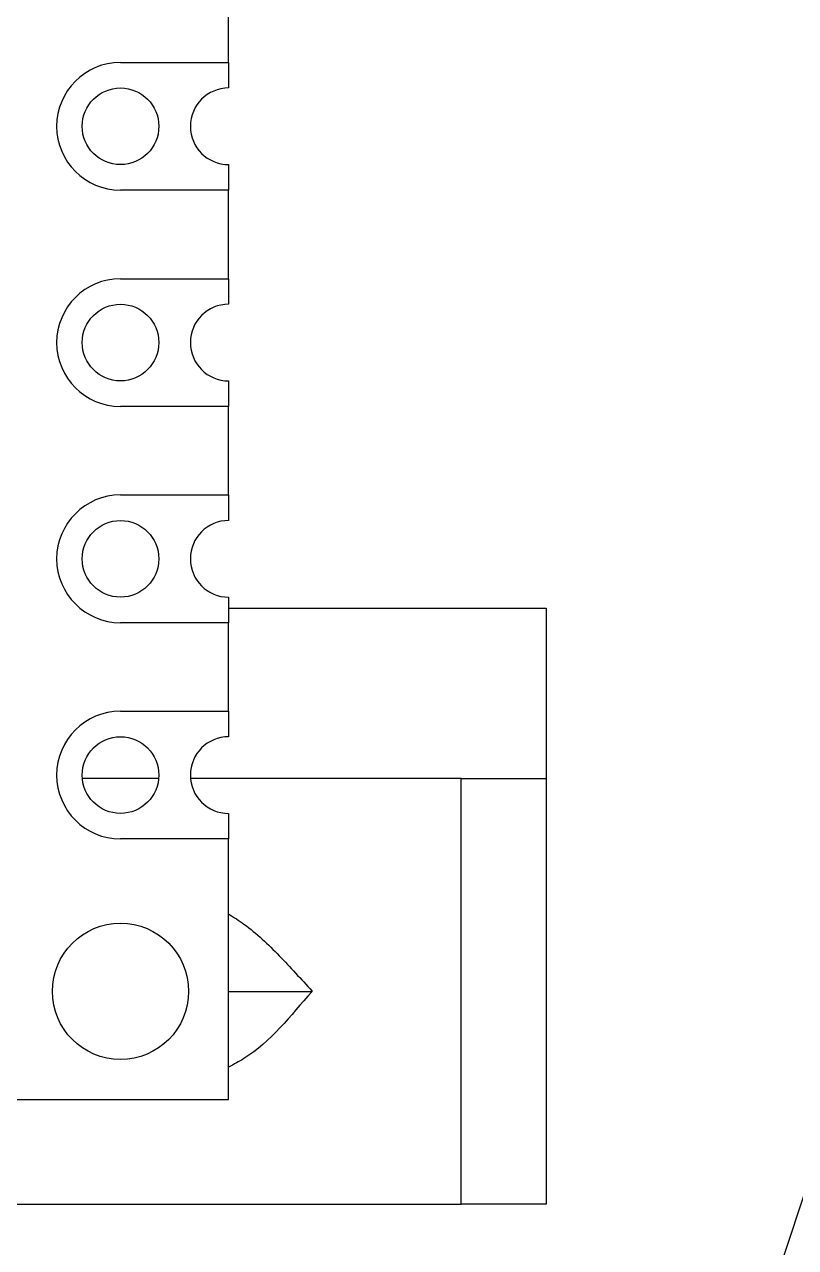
# Model space of a CAD drawing. Header units: millimetres. Extents: x 76 to 188, y 101 to 163.
# Drawn here: x 128.97 to 133.49, y 108.74 to 115.93 of the extents above; entities that cross this region are included whole.
import ezdxf

# ---------------------------------------------------------------- set-up
doc = ezdxf.new("R2010")
doc.units = ezdxf.units.MM
doc.dimstyles.new('SLDDIMSTYLE0', dxfattribs={"dimtxt": 0.18, "dimasz": 3.302, "dimexe": 0, "dimexo": 0.0625, "dimgap": 0, "dimtad": 0, "dimtih": 1, "dimtoh": 1, "dimdec": 0, "dimrnd": 1e-09, "dimzin": 0, "dimdsep": 46, "dimtxsty": 'Standard', "dimsah": 1, "dimcen": 0.09, "dimadec": 0, "dimazin": 0, "dimtfac": 3.302, "dimtdec": 0, "dimtofl": 0, "dimtmove": 0, "dimatfit": 3, "dimfxl": 1, "dimfrac": 2, "dimtolj": 1, "dimtzin": 0, "dimarcsym": 0})

msp = doc.modelspace()

# ---------------------------------------------------------------- linework, layer by layer
at = {"color": 7, "linetype": 'Continuous', "lineweight": 25}
for p, q in [((130.1643, 115.7044), (130.1643, 116.2244)), ((129.5293, 115.7044), (130.1643, 115.7044)), ((130.1643, 115.7044), (130.1643, 115.5544)), ((130.1643, 115.1044), (130.1643, 114.9544)), ((130.1643, 114.9544), (129.5293, 114.9544)), ((130.1643, 114.4344), (130.1643, 114.9544)), ((129.5293, 114.4344), (130.1643, 114.4344)), ((130.1643, 114.4344), (130.1643, 114.2844)), ((130.1643, 113.8344), (130.1643, 113.6844)), ((130.1643, 113.6844), (129.5293, 113.6844)), ((130.1643, 113.1644), (130.1643, 113.6844)), ((129.5293, 113.1644), (130.1643, 113.1644)), ((130.1643, 113.1644), (130.1643, 113.0144)), ((130.1643, 112.5644), (130.1643, 112.4144)), ((132.0293, 112.4994), (132.0293, 111.4994)), ((130.1643, 112.4144), (129.5293, 112.4144)), ((130.1643, 111.8944), (130.1643, 112.4144)), ((129.5293, 111.8944), (130.1643, 111.8944)), ((130.1643, 111.8944), (130.1643, 111.7444)), ((129.7534, 111.4994), (129.3052, 111.4994)), ((131.5293, 111.4994), (129.9402, 111.4994)), ((131.5293, 108.9994), (131.5293, 111.4994)), ((131.5293, 111.4994), (132.0293, 111.4994)), ((132.0293, 111.4994), (132.0293, 108.9994)), ((130.1643, 111.2944), (130.1643, 111.1444)), ((130.1643, 111.1444), (129.5293, 111.1444)), ((130.1643, 109.6144), (130.1643, 111.1444)), ((127.5943, 109.6144), (130.1643, 109.6144)), ((127.6868, 108.9994), (131.5293, 108.9994)), ((132.0293, 108.9994), (131.5293, 108.9994))]:
    msp.add_line(p, q, dxfattribs=at)
at = {"color": 1, "linetype": 'Continuous', "lineweight": 25}
for p, q in [((130.1643, 112.4994), (132.0293, 112.4994)), ((130.1643, 110.2494), (130.6543, 110.2494))]:
    msp.add_line(p, q, dxfattribs=at)
at = {"color": 7, "linetype": 'Continuous', "lineweight": 25}
for centre, radius in [((129.5293, 115.3294), 0.225), ((129.5293, 114.0594), 0.225), ((129.5293, 112.7894), 0.225), ((129.5293, 111.5194), 0.225), ((129.5293, 110.2494), 0.4)]:
    msp.add_circle(centre, radius, dxfattribs=at)
for centre, radius in [((129.5293, 115.3294), 0.375), ((130.1643, 115.3294), 0.225), ((129.5293, 114.0594), 0.375), ((130.1643, 114.0594), 0.225), ((129.5293, 112.7894), 0.375), ((130.1643, 112.7894), 0.225), ((129.5293, 111.5194), 0.375), ((130.1643, 111.5194), 0.225)]:
    msp.add_arc(centre, radius, 90, 270, dxfattribs=at)
for points, knots in [([(130.1643, 110.7037), (130.1947, 110.6843), (130.3033, 110.6152), (130.4644, 110.4595), (130.5903, 110.321), (130.6535, 110.2503), (130.6543, 110.2494)], [0, 0, 0, 0, 0.161015, 0.575445, 0.994727, 1, 1, 1, 1]), ([(130.6543, 110.2494), (130.6535, 110.2485), (130.5286, 110.1089), (130.3905, 109.9236), (130.1948, 109.8208), (130.1643, 109.8048)], [0, 0, 0, 0, 0.005318, 0.845233, 1, 1, 1, 1])]:
    msp.add_open_spline(points, degree=3, knots=knots, dxfattribs=at)

# ---------------------------------------------------------------- leaders
at = {"color": 7, "linetype": 'Continuous', "lineweight": 0}
msp.add_leader([(136.4444, 117.8694), (131.034, 101.4395)], dimstyle='SLDDIMSTYLE0', dxfattribs=at)

doc.saveas('drawing.dxf')
